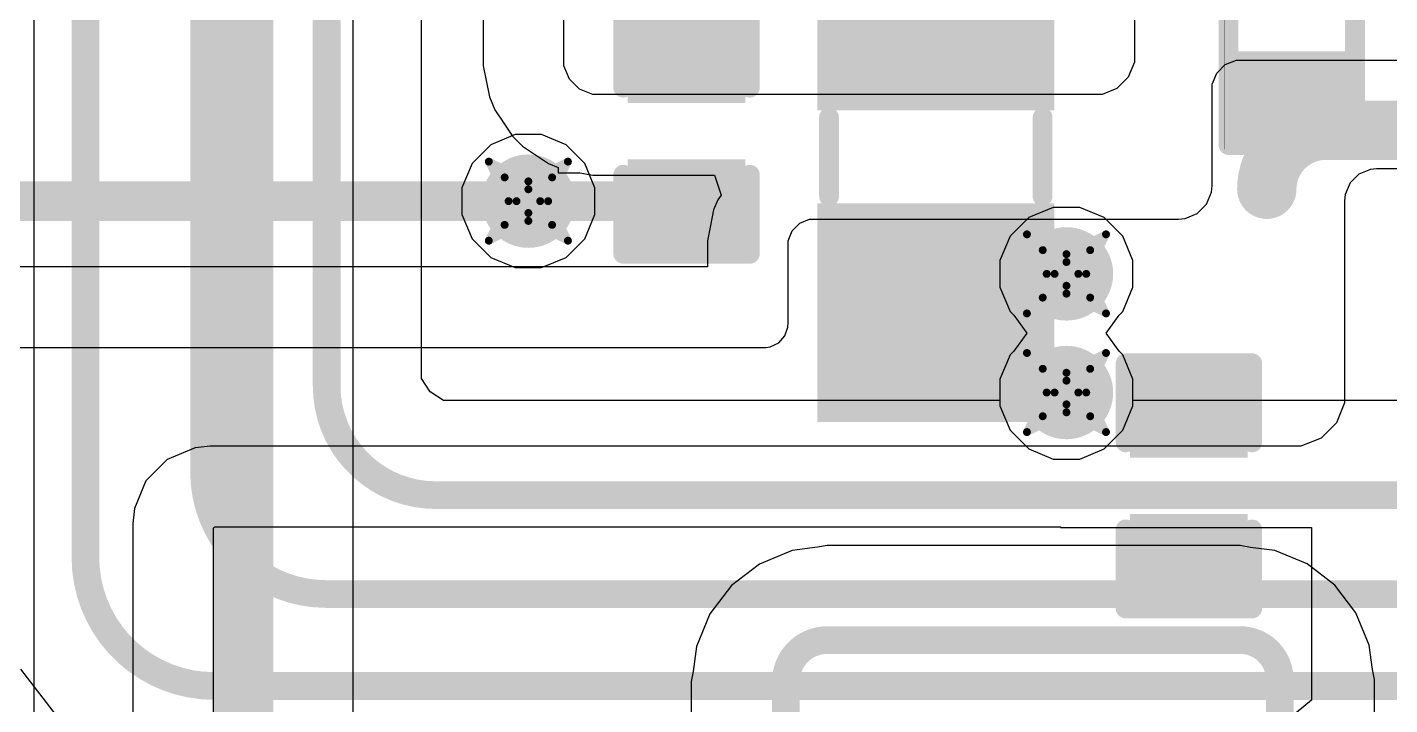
# Model space of a CAD drawing. Header units: inches. Extents: x -2 to 5376, y -4 to 5426.
# Drawn here: x 103.97 to 112.72, y 46.98 to 51.33 of the extents above; entities that cross this region are included whole.
import ezdxf

# ---------------------------------------------------------------- set-up
doc = ezdxf.new("R2010")
doc.units = ezdxf.units.IN
for name, color, linetype in [('Bottom Layer', 5, 'Continuous'), ('Drill Drawing', 1, 'Continuous'), ('Layer 1', 16, 'Continuous'), ('Layer 2', 76, 'Continuous'), ('Top Layer', 1, 'Continuous'), ('Top Overlay', 2, 'Continuous'), ('Top Paste', 8, 'Continuous'), ('Top Solder', 216, 'Continuous'), ('Via Holes', 16, 'Continuous')]:
    doc.layers.add(name, color=color, linetype=linetype)

# ---------------------------------------------------------------- blocks, each defined once
blk = doc.blocks.new('R___0402_158')
at = {"layer": 'Top Layer'}
for points in [[(-0.6985, -0.3175), (-0.6985, 0.3175), (-0.2413, 0.3175), (-0.2413, -0.3175)], [(0.2413, -0.3175), (0.2413, 0.3175), (0.6985, 0.3175), (0.6985, -0.3175)]]:
    blk.add_hatch(color=1, dxfattribs=at).paths.add_polyline_path(points)
at = {"layer": 'Top Paste'}
for points in [[(-0.6985, -0.3175), (-0.6985, 0.3175), (-0.2413, 0.3175), (-0.2413, -0.3175)], [(0.2413, -0.3175), (0.2413, 0.3175), (0.6985, 0.3175), (0.6985, -0.3175)]]:
    blk.add_hatch(color=8, dxfattribs=at).paths.add_polyline_path(points)
at = {"layer": 'Top Solder'}
for points in [[(-0.7535, -0.3725), (-0.7535, 0.3725), (-0.1863, 0.3725), (-0.1863, -0.3725)], [(0.1863, -0.3725), (0.1863, 0.3725), (0.7535, 0.3725), (0.7535, -0.3725)]]:
    blk.add_hatch(color=216, dxfattribs=at).paths.add_polyline_path(points)
at = {"layer": 'Top Overlay'}
for points in [[(-0.7874, -0.4064, 0.127, 0.127, 0), (-0.7874, 0.4064, 0.127, 0.127, 0)], [(0.7874, 0.4064, 0.127, 0.127, 0), (-0.7874, 0.4064, 0.127, 0.127, 0)], [(0.7874, -0.4064, 0.127, 0.127, 0), (0.7874, 0.4064, 0.127, 0.127, 0)], [(0.7874, -0.4064, 0.127, 0.127, 0), (-0.7874, -0.4064, 0.127, 0.127, 0)], [(0.8128, -0.4318, 0.00323, 0.00323, 0), (-0.8128, -0.4318, 0.00323, 0.00323, 0)]]:
    blk.add_lwpolyline(points, format="xyseb", dxfattribs=at)
for points in [[(-0.8191, 0.4064, 0.0635, 0.0635, 1), (-0.7556, 0.4064, 0.0635, 0.0635, 1)], [(-0.8191, 0.4064, 0.0635, 0.0635, 1), (-0.7556, 0.4064, 0.0635, 0.0635, 1)], [(0.7556, 0.4064, 0.0635, 0.0635, 1), (0.8191, 0.4064, 0.0635, 0.0635, 1)], [(0.7556, 0.4064, 0.0635, 0.0635, 1), (0.8191, 0.4064, 0.0635, 0.0635, 1)], [(-0.8191, -0.4064, 0.0635, 0.0635, 1), (-0.7556, -0.4064, 0.0635, 0.0635, 1)], [(-0.8191, -0.4064, 0.0635, 0.0635, 1), (-0.7556, -0.4064, 0.0635, 0.0635, 1)], [(0.7556, -0.4064, 0.0635, 0.0635, 1), (0.8191, -0.4064, 0.0635, 0.0635, 1)], [(0.7556, -0.4064, 0.0635, 0.0635, 1), (0.8191, -0.4064, 0.0635, 0.0635, 1)], [(-0.8136, -0.4318, 0.00161, 0.00161, 1), (-0.812, -0.4318, 0.00161, 0.00161, 1)], [(0.812, -0.4318, 0.00161, 0.00161, 1), (0.8136, -0.4318, 0.00161, 0.00161, 1)]]:
    blk.add_lwpolyline(points, format="xyseb", close=True, dxfattribs=at)
blk = doc.blocks.new('I___0805_256')
at = {"layer": 'Top Layer'}
for points in [[(-1.6, 0.66), (-0.4, 0.66), (-0.4, -0.66), (-1.6, -0.66)], [(0.4, 0.66), (1.6, 0.66), (1.6, -0.66), (0.4, -0.66)]]:
    blk.add_hatch(color=1, dxfattribs=at).paths.add_polyline_path(points)
at = {"layer": 'Top Paste'}
for points in [[(-1.6, 0.66), (-0.4, 0.66), (-0.4, -0.66), (-1.6, -0.66)], [(0.4, 0.66), (1.6, 0.66), (1.6, -0.66), (0.4, -0.66)]]:
    blk.add_hatch(color=8, dxfattribs=at).paths.add_polyline_path(points)
at = {"layer": 'Top Solder'}
for points in [[(-1.7016, 0.7616), (-0.2984, 0.7616), (-0.2984, -0.7616), (-1.7016, -0.7616)], [(0.2984, 0.7616), (1.7016, 0.7616), (1.7016, -0.7616), (0.2984, -0.7616)]]:
    blk.add_hatch(color=216, dxfattribs=at).paths.add_polyline_path(points)
at = {"layer": 'Top Overlay'}
for points in [[(0.254, 0.6858, 0.127, 0.127, 0), (-0.254, 0.6858, 0.127, 0.127, 0)], [(0.254, -0.6858, 0.127, 0.127, 0), (-0.254, -0.6858, 0.127, 0.127, 0)]]:
    blk.add_lwpolyline(points, format="xyseb", dxfattribs=at)
for points in [[(-0.2857, 0.6858, 0.0635, 0.0635, 1), (-0.2223, 0.6858, 0.0635, 0.0635, 1)], [(0.2223, 0.6858, 0.0635, 0.0635, 1), (0.2857, 0.6858, 0.0635, 0.0635, 1)], [(-0.2857, -0.6858, 0.0635, 0.0635, 1), (-0.2223, -0.6858, 0.0635, 0.0635, 1)], [(0.2223, -0.6858, 0.0635, 0.0635, 1), (0.2857, -0.6858, 0.0635, 0.0635, 1)]]:
    blk.add_lwpolyline(points, format="xyseb", close=True, dxfattribs=at)
blk = doc.blocks.new('C___0402_277')
at = {"layer": 'Top Layer'}
for points in [[(-0.6985, -0.3175), (-0.6985, 0.3175), (-0.2413, 0.3175), (-0.2413, -0.3175)], [(0.2413, -0.3175), (0.2413, 0.3175), (0.6985, 0.3175), (0.6985, -0.3175)]]:
    blk.add_hatch(color=1, dxfattribs=at).paths.add_polyline_path(points)
at = {"layer": 'Top Paste'}
for points in [[(-0.6985, -0.3175), (-0.6985, 0.3175), (-0.2413, 0.3175), (-0.2413, -0.3175)], [(0.2413, -0.3175), (0.2413, 0.3175), (0.6985, 0.3175), (0.6985, -0.3175)]]:
    blk.add_hatch(color=8, dxfattribs=at).paths.add_polyline_path(points)
at = {"layer": 'Top Solder'}
for points in [[(-0.7585, -0.3775), (-0.7585, 0.3775), (-0.1813, 0.3775), (-0.1813, -0.3775)], [(0.1813, -0.3775), (0.1813, 0.3775), (0.7585, 0.3775), (0.7585, -0.3775)]]:
    blk.add_hatch(color=216, dxfattribs=at).paths.add_polyline_path(points)
at = {"layer": 'Top Overlay'}
for points in [[(-0.7874, 0.4064, 0.127, 0.127, 0), (-0.2794, 0.4064, 0.127, 0.127, 0)], [(-0.7874, 0.4064, 0.127, 0.127, 0), (-0.7874, -0.4064, 0.127, 0.127, 0)], [(0.2794, 0.4064, 0.127, 0.127, 0), (0.7874, 0.4064, 0.127, 0.127, 0)], [(0.7874, 0.4064, 0.127, 0.127, 0), (0.7874, -0.4064, 0.127, 0.127, 0)], [(-0.7874, -0.4064, 0.127, 0.127, 0), (-0.2794, -0.4064, 0.127, 0.127, 0)], [(0.2794, -0.4064, 0.127, 0.127, 0), (0.7874, -0.4064, 0.127, 0.127, 0)]]:
    blk.add_lwpolyline(points, format="xyseb", dxfattribs=at)
for points in [[(-0.8191, 0.4064, 0.0635, 0.0635, 1), (-0.7556, 0.4064, 0.0635, 0.0635, 1)], [(-0.8191, 0.4064, 0.0635, 0.0635, 1), (-0.7556, 0.4064, 0.0635, 0.0635, 1)], [(-0.3111, 0.4064, 0.0635, 0.0635, 1), (-0.2477, 0.4064, 0.0635, 0.0635, 1)], [(0.2477, 0.4064, 0.0635, 0.0635, 1), (0.3111, 0.4064, 0.0635, 0.0635, 1)], [(0.7556, 0.4064, 0.0635, 0.0635, 1), (0.8191, 0.4064, 0.0635, 0.0635, 1)], [(0.7556, 0.4064, 0.0635, 0.0635, 1), (0.8191, 0.4064, 0.0635, 0.0635, 1)], [(-0.8191, -0.4064, 0.0635, 0.0635, 1), (-0.7556, -0.4064, 0.0635, 0.0635, 1)], [(-0.8191, -0.4064, 0.0635, 0.0635, 1), (-0.7556, -0.4064, 0.0635, 0.0635, 1)], [(-0.3111, -0.4064, 0.0635, 0.0635, 1), (-0.2477, -0.4064, 0.0635, 0.0635, 1)], [(0.2477, -0.4064, 0.0635, 0.0635, 1), (0.3111, -0.4064, 0.0635, 0.0635, 1)], [(0.7556, -0.4064, 0.0635, 0.0635, 1), (0.8191, -0.4064, 0.0635, 0.0635, 1)], [(0.7556, -0.4064, 0.0635, 0.0635, 1), (0.8191, -0.4064, 0.0635, 0.0635, 1)]]:
    blk.add_lwpolyline(points, format="xyseb", close=True, dxfattribs=at)
blk = doc.blocks.new('C___0402_279')
at = {"layer": 'Top Layer'}
for points in [[(-0.6985, -0.3175), (-0.6985, 0.3175), (-0.2413, 0.3175), (-0.2413, -0.3175)], [(0.2413, -0.3175), (0.2413, 0.3175), (0.6985, 0.3175), (0.6985, -0.3175)]]:
    blk.add_hatch(color=1, dxfattribs=at).paths.add_polyline_path(points)
at = {"layer": 'Top Paste'}
for points in [[(-0.6985, -0.3175), (-0.6985, 0.3175), (-0.2413, 0.3175), (-0.2413, -0.3175)], [(0.2413, -0.3175), (0.2413, 0.3175), (0.6985, 0.3175), (0.6985, -0.3175)]]:
    blk.add_hatch(color=8, dxfattribs=at).paths.add_polyline_path(points)
at = {"layer": 'Top Solder'}
for points in [[(-0.7585, -0.3775), (-0.7585, 0.3775), (-0.1813, 0.3775), (-0.1813, -0.3775)], [(0.1813, -0.3775), (0.1813, 0.3775), (0.7585, 0.3775), (0.7585, -0.3775)]]:
    blk.add_hatch(color=216, dxfattribs=at).paths.add_polyline_path(points)
at = {"layer": 'Top Overlay'}
for points in [[(-0.7874, 0.4064, 0.127, 0.127, 0), (-0.2794, 0.4064, 0.127, 0.127, 0)], [(-0.7874, 0.4064, 0.127, 0.127, 0), (-0.7874, -0.4064, 0.127, 0.127, 0)], [(0.2794, 0.4064, 0.127, 0.127, 0), (0.7874, 0.4064, 0.127, 0.127, 0)], [(0.7874, 0.4064, 0.127, 0.127, 0), (0.7874, -0.4064, 0.127, 0.127, 0)], [(-0.7874, -0.4064, 0.127, 0.127, 0), (-0.2794, -0.4064, 0.127, 0.127, 0)], [(0.2794, -0.4064, 0.127, 0.127, 0), (0.7874, -0.4064, 0.127, 0.127, 0)]]:
    blk.add_lwpolyline(points, format="xyseb", dxfattribs=at)
for points in [[(-0.8191, 0.4064, 0.0635, 0.0635, 1), (-0.7556, 0.4064, 0.0635, 0.0635, 1)], [(-0.8191, 0.4064, 0.0635, 0.0635, 1), (-0.7556, 0.4064, 0.0635, 0.0635, 1)], [(-0.3111, 0.4064, 0.0635, 0.0635, 1), (-0.2477, 0.4064, 0.0635, 0.0635, 1)], [(0.2477, 0.4064, 0.0635, 0.0635, 1), (0.3111, 0.4064, 0.0635, 0.0635, 1)], [(0.7556, 0.4064, 0.0635, 0.0635, 1), (0.8191, 0.4064, 0.0635, 0.0635, 1)], [(0.7556, 0.4064, 0.0635, 0.0635, 1), (0.8191, 0.4064, 0.0635, 0.0635, 1)], [(-0.8191, -0.4064, 0.0635, 0.0635, 1), (-0.7556, -0.4064, 0.0635, 0.0635, 1)], [(-0.8191, -0.4064, 0.0635, 0.0635, 1), (-0.7556, -0.4064, 0.0635, 0.0635, 1)], [(-0.3111, -0.4064, 0.0635, 0.0635, 1), (-0.2477, -0.4064, 0.0635, 0.0635, 1)], [(0.2477, -0.4064, 0.0635, 0.0635, 1), (0.3111, -0.4064, 0.0635, 0.0635, 1)], [(0.7556, -0.4064, 0.0635, 0.0635, 1), (0.8191, -0.4064, 0.0635, 0.0635, 1)], [(0.7556, -0.4064, 0.0635, 0.0635, 1), (0.8191, -0.4064, 0.0635, 0.0635, 1)]]:
    blk.add_lwpolyline(points, format="xyseb", close=True, dxfattribs=at)

msp = doc.modelspace()

# ---------------------------------------------------------------- hatches: boundary and pattern name
at = {"layer": 'Bottom Layer'}
h = msp.add_hatch(color=5, dxfattribs=at)
edge = h.paths.add_edge_path()
edge.add_arc((107.188, 50.2158), 0.3, 0, 360)
h = msp.add_hatch(color=5, dxfattribs=at)
edge = h.paths.add_edge_path()
edge.add_arc((110.6439, 49.7486), 0.3, 0, 360)
h = msp.add_hatch(color=5, dxfattribs=at)
edge = h.paths.add_edge_path()
edge.add_arc((110.6439, 48.9866), 0.3, 0, 360)
at = {"layer": 'Layer 1'}
h = msp.add_hatch(color=16, dxfattribs=at)
edge = h.paths.add_edge_path()
edge.add_arc((107.188, 50.2158), 0.3, 0, 360)
h = msp.add_hatch(color=16, dxfattribs=at)
edge = h.paths.add_edge_path()
edge.add_arc((110.6439, 49.7486), 0.3, 0, 360)
h = msp.add_hatch(color=16, dxfattribs=at)
edge = h.paths.add_edge_path()
edge.add_arc((110.6439, 48.9866), 0.3, 0, 360)
at = {"layer": 'Layer 2'}
h = msp.add_hatch(color=76, dxfattribs=at)
edge = h.paths.add_edge_path()
edge.add_arc((107.188, 50.2158), 0.3, 0, 360)
h = msp.add_hatch(color=76, dxfattribs=at)
edge = h.paths.add_edge_path()
edge.add_arc((110.6439, 49.7486), 0.3, 0, 360)
h = msp.add_hatch(color=76, dxfattribs=at)
edge = h.paths.add_edge_path()
edge.add_arc((110.6439, 48.9866), 0.3, 0, 360)
at = {"layer": 'Top Layer'}
h = msp.add_hatch(color=1, dxfattribs=at)
edge = h.paths.add_edge_path()
edge.add_arc((107.188, 50.2158), 0.3, 0, 360)
h = msp.add_hatch(color=1, dxfattribs=at)
edge = h.paths.add_edge_path()
edge.add_arc((110.6439, 49.7486), 0.3, 0, 360)
h = msp.add_hatch(color=1, dxfattribs=at)
edge = h.paths.add_edge_path()
edge.add_arc((110.6439, 48.9866), 0.3, 0, 360)
at = {"layer": 'Via Holes'}
h = msp.add_hatch(color=7, dxfattribs=at)
edge = h.paths.add_edge_path()
edge.add_arc((107.188, 50.2158), 0.15, 0, 360)
h = msp.add_hatch(color=7, dxfattribs=at)
edge = h.paths.add_edge_path()
edge.add_arc((110.6439, 49.7486), 0.15, 0, 360)
h = msp.add_hatch(color=7, dxfattribs=at)
edge = h.paths.add_edge_path()
edge.add_arc((110.6439, 48.9866), 0.15, 0, 360)

# ---------------------------------------------------------------- linework, layer by layer
at = {"layer": 'Bottom Layer'}
for p, q in [((106.0637, 39.1854), (106.0637, 51.6128)), ((110.559, 50.1756), (110.4021, 50.1106)), ((110.7289, 50.1756), (110.559, 50.1756)), ((110.8858, 50.1106), (110.7289, 50.1756)), ((110.4021, 50.1106), (110.2819, 49.9905)), ((111.0059, 49.9905), (110.8858, 50.1106)), ((110.2819, 49.9905), (110.2169, 49.8335)), ((111.0709, 49.8335), (111.0059, 49.9905)), ((110.2169, 49.8335), (110.2169, 49.6636)), ((111.0709, 49.6636), (111.0709, 49.8335)), ((110.2169, 49.6636), (110.2819, 49.5067)), ((111.0059, 49.5067), (111.0709, 49.6636)), ((110.2819, 49.5067), (110.3049, 49.4837)), ((110.3049, 49.4837), (110.3884, 49.3676)), ((110.8995, 49.3676), (110.983, 49.4837)), ((110.983, 49.4837), (111.0059, 49.5067)), ((110.3884, 49.3676), (110.3049, 49.2514)), ((110.983, 49.2514), (110.8995, 49.3676)), ((110.2819, 49.2285), (110.2169, 49.0715)), ((110.3049, 49.2514), (110.2819, 49.2285)), ((111.0059, 49.2285), (110.983, 49.2514)), ((111.0709, 49.0715), (111.0059, 49.2285)), ((110.2169, 49.0715), (110.2169, 48.9016)), ((111.0709, 48.9016), (111.0709, 49.0715)), ((110.2169, 48.9016), (110.2819, 48.7447)), ((111.0059, 48.7447), (111.0709, 48.9016)), ((110.2819, 48.7447), (110.4021, 48.6246)), ((110.8858, 48.6246), (111.0059, 48.7447)), ((110.4021, 48.6246), (110.559, 48.5596)), ((110.7289, 48.5596), (110.8858, 48.6246)), ((110.559, 48.5596), (110.7289, 48.5596)), ((108.8822, 47.9711), (108.6725, 47.8843)), ((109.0439, 47.9924), (108.8822, 47.9711)), ((109.1072, 48.005), (109.0439, 47.9924)), ((111.7601, 48.005), (109.1072, 48.005)), ((111.8248, 47.9921), (111.7601, 48.005)), ((111.9822, 47.9714), (111.8248, 47.9921)), ((112.1892, 47.8857), (111.9822, 47.9714)), ((108.6725, 47.8843), (108.4925, 47.7461)), ((112.3669, 47.7493), (112.1892, 47.8857)), ((108.4925, 47.7461), (108.3543, 47.5661)), ((112.5033, 47.5716), (112.3669, 47.7493)), ((108.3543, 47.5661), (108.2675, 47.3564)), ((112.589, 47.3646), (112.5033, 47.5716)), ((108.2675, 47.3564), (108.2462, 47.1947)), ((112.6097, 47.2072), (112.589, 47.3646)), ((108.2462, 47.1947), (108.2336, 47.1314)), ((112.6226, 47.1425), (112.6097, 47.2072)), ((108.2336, 47.1314), (108.2336, 42.464)), ((112.6226, 46.3042), (112.6226, 47.1425))]:
    msp.add_line(p, q, dxfattribs=at)
for points in [[(105.3592, 29.6926, 0.381, 0.381, 0), (105.3592, 51.6128, 0.381, 0.381, 0)], [(108.8422, 47.1314, 0.1778, 0.1778, -0.414214), (109.1072, 47.3964, 0.1778, 0.1778, 0)], [(109.1072, 47.3964, 0.1778, 0.1778, 0), (111.7601, 47.3964, 0.1778, 0.1778, 0)], [(111.7601, 47.3964, 0.1778, 0.1778, -0.414214), (112.014, 47.1425, 0.1778, 0.1778, 0)], [(108.8422, 32.4999, 0.1778, 0.1778, 0), (108.8422, 47.1314, 0.1778, 0.1778, 0)], [(112.014, 46.3042, 0.1778, 0.1778, 0), (112.014, 47.1425, 0.1778, 0.1778, 0)]]:
    msp.add_lwpolyline(points, format="xyseb", dxfattribs=at)
for points in [[(109.0627, 47.3964, 0.0889, 0.0889, 1), (109.1516, 47.3964, 0.0889, 0.0889, 1)], [(109.0627, 47.3964, 0.0889, 0.0889, 1), (109.1516, 47.3964, 0.0889, 0.0889, 1)], [(111.7156, 47.3964, 0.0889, 0.0889, 1), (111.8045, 47.3964, 0.0889, 0.0889, 1)], [(111.7156, 47.3964, 0.0889, 0.0889, 1), (111.8045, 47.3964, 0.0889, 0.0889, 1)], [(108.7978, 47.1314, 0.0889, 0.0889, 1), (108.8867, 47.1314, 0.0889, 0.0889, 1)], [(108.7978, 47.1314, 0.0889, 0.0889, 1), (108.8867, 47.1314, 0.0889, 0.0889, 1)], [(111.9695, 47.1425, 0.0889, 0.0889, 1), (112.0584, 47.1425, 0.0889, 0.0889, 1)], [(111.9695, 47.1425, 0.0889, 0.0889, 1), (112.0584, 47.1425, 0.0889, 0.0889, 1)]]:
    msp.add_lwpolyline(points, format="xyseb", close=True, dxfattribs=at)
at = {"layer": 'Drill Drawing'}
for points in [[(106.934, 50.4698, 0.0508, 0.0508, 0), (107.188, 50.3428, 0.0508, 0.0508, 0)], [(106.934, 50.4698, 0.0508, 0.0508, 0), (107.061, 50.2158, 0.0508, 0.0508, 0)], [(107.188, 50.3428, 0.0508, 0.0508, 0), (107.442, 50.4698, 0.0508, 0.0508, 0)], [(107.315, 50.2158, 0.0508, 0.0508, 0), (107.442, 50.4698, 0.0508, 0.0508, 0)], [(107.0356, 50.3682, 0.0508, 0.0508, 0), (107.188, 50.292, 0.0508, 0.0508, 0)], [(107.0356, 50.3682, 0.0508, 0.0508, 0), (107.1118, 50.2158, 0.0508, 0.0508, 0)], [(107.188, 50.292, 0.0508, 0.0508, 0), (107.3404, 50.3682, 0.0508, 0.0508, 0)], [(107.2642, 50.2158, 0.0508, 0.0508, 0), (107.3404, 50.3682, 0.0508, 0.0508, 0)], [(106.934, 49.9618, 0.0508, 0.0508, 0), (107.061, 50.2158, 0.0508, 0.0508, 0)], [(107.0356, 50.0634, 0.0508, 0.0508, 0), (107.1118, 50.2158, 0.0508, 0.0508, 0)], [(107.2642, 50.2158, 0.0508, 0.0508, 0), (107.3404, 50.0634, 0.0508, 0.0508, 0)], [(107.315, 50.2158, 0.0508, 0.0508, 0), (107.442, 49.9618, 0.0508, 0.0508, 0)], [(107.0356, 50.0634, 0.0508, 0.0508, 0), (107.188, 50.1396, 0.0508, 0.0508, 0)], [(107.188, 50.1396, 0.0508, 0.0508, 0), (107.3404, 50.0634, 0.0508, 0.0508, 0)], [(106.934, 49.9618, 0.0508, 0.0508, 0), (107.188, 50.0888, 0.0508, 0.0508, 0)], [(107.188, 50.0888, 0.0508, 0.0508, 0), (107.442, 49.9618, 0.0508, 0.0508, 0)], [(110.3899, 50.0026, 0.0508, 0.0508, 0), (110.6439, 49.8756, 0.0508, 0.0508, 0)], [(110.3899, 50.0026, 0.0508, 0.0508, 0), (110.5169, 49.7486, 0.0508, 0.0508, 0)], [(110.6439, 49.8756, 0.0508, 0.0508, 0), (110.8979, 50.0026, 0.0508, 0.0508, 0)], [(110.7709, 49.7486, 0.0508, 0.0508, 0), (110.8979, 50.0026, 0.0508, 0.0508, 0)], [(110.4915, 49.901, 0.0508, 0.0508, 0), (110.6439, 49.8248, 0.0508, 0.0508, 0)], [(110.4915, 49.901, 0.0508, 0.0508, 0), (110.5677, 49.7486, 0.0508, 0.0508, 0)], [(110.6439, 49.8248, 0.0508, 0.0508, 0), (110.7963, 49.901, 0.0508, 0.0508, 0)], [(110.7201, 49.7486, 0.0508, 0.0508, 0), (110.7963, 49.901, 0.0508, 0.0508, 0)], [(110.3899, 49.4946, 0.0508, 0.0508, 0), (110.5169, 49.7486, 0.0508, 0.0508, 0)], [(110.4915, 49.5962, 0.0508, 0.0508, 0), (110.5677, 49.7486, 0.0508, 0.0508, 0)], [(110.7201, 49.7486, 0.0508, 0.0508, 0), (110.7963, 49.5962, 0.0508, 0.0508, 0)], [(110.7709, 49.7486, 0.0508, 0.0508, 0), (110.8979, 49.4946, 0.0508, 0.0508, 0)], [(110.3899, 49.4946, 0.0508, 0.0508, 0), (110.6439, 49.6216, 0.0508, 0.0508, 0)], [(110.4915, 49.5962, 0.0508, 0.0508, 0), (110.6439, 49.6724, 0.0508, 0.0508, 0)], [(110.6439, 49.6724, 0.0508, 0.0508, 0), (110.7963, 49.5962, 0.0508, 0.0508, 0)], [(110.6439, 49.6216, 0.0508, 0.0508, 0), (110.8979, 49.4946, 0.0508, 0.0508, 0)], [(110.3899, 49.2406, 0.0508, 0.0508, 0), (110.6439, 49.1136, 0.0508, 0.0508, 0)], [(110.3899, 49.2406, 0.0508, 0.0508, 0), (110.5169, 48.9866, 0.0508, 0.0508, 0)], [(110.6439, 49.1136, 0.0508, 0.0508, 0), (110.8979, 49.2406, 0.0508, 0.0508, 0)], [(110.7709, 48.9866, 0.0508, 0.0508, 0), (110.8979, 49.2406, 0.0508, 0.0508, 0)], [(110.4915, 49.139, 0.0508, 0.0508, 0), (110.6439, 49.0628, 0.0508, 0.0508, 0)], [(110.4915, 49.139, 0.0508, 0.0508, 0), (110.5677, 48.9866, 0.0508, 0.0508, 0)], [(110.6439, 49.0628, 0.0508, 0.0508, 0), (110.7963, 49.139, 0.0508, 0.0508, 0)], [(110.7201, 48.9866, 0.0508, 0.0508, 0), (110.7963, 49.139, 0.0508, 0.0508, 0)], [(110.3899, 48.7326, 0.0508, 0.0508, 0), (110.5169, 48.9866, 0.0508, 0.0508, 0)], [(110.4915, 48.8342, 0.0508, 0.0508, 0), (110.5677, 48.9866, 0.0508, 0.0508, 0)], [(110.7201, 48.9866, 0.0508, 0.0508, 0), (110.7963, 48.8342, 0.0508, 0.0508, 0)], [(110.7709, 48.9866, 0.0508, 0.0508, 0), (110.8979, 48.7326, 0.0508, 0.0508, 0)], [(110.4915, 48.8342, 0.0508, 0.0508, 0), (110.6439, 48.9104, 0.0508, 0.0508, 0)], [(110.6439, 48.9104, 0.0508, 0.0508, 0), (110.7963, 48.8342, 0.0508, 0.0508, 0)], [(110.3899, 48.7326, 0.0508, 0.0508, 0), (110.6439, 48.8596, 0.0508, 0.0508, 0)], [(110.6439, 48.8596, 0.0508, 0.0508, 0), (110.8979, 48.7326, 0.0508, 0.0508, 0)]]:
    msp.add_lwpolyline(points, format="xyseb", dxfattribs=at)
for points in [[(106.9213, 50.4698, 0.0254, 0.0254, 1), (106.9467, 50.4698, 0.0254, 0.0254, 1)], [(106.9213, 50.4698, 0.0254, 0.0254, 1), (106.9467, 50.4698, 0.0254, 0.0254, 1)], [(107.4293, 50.4698, 0.0254, 0.0254, 1), (107.4547, 50.4698, 0.0254, 0.0254, 1)], [(107.4293, 50.4698, 0.0254, 0.0254, 1), (107.4547, 50.4698, 0.0254, 0.0254, 1)], [(107.0229, 50.3682, 0.0254, 0.0254, 1), (107.0483, 50.3682, 0.0254, 0.0254, 1)], [(107.0229, 50.3682, 0.0254, 0.0254, 1), (107.0483, 50.3682, 0.0254, 0.0254, 1)], [(107.1753, 50.3428, 0.0254, 0.0254, 1), (107.2007, 50.3428, 0.0254, 0.0254, 1)], [(107.1753, 50.3428, 0.0254, 0.0254, 1), (107.2007, 50.3428, 0.0254, 0.0254, 1)], [(107.1753, 50.292, 0.0254, 0.0254, 1), (107.2007, 50.292, 0.0254, 0.0254, 1)], [(107.1753, 50.292, 0.0254, 0.0254, 1), (107.2007, 50.292, 0.0254, 0.0254, 1)], [(107.3277, 50.3682, 0.0254, 0.0254, 1), (107.3531, 50.3682, 0.0254, 0.0254, 1)], [(107.3277, 50.3682, 0.0254, 0.0254, 1), (107.3531, 50.3682, 0.0254, 0.0254, 1)], [(107.0483, 50.2158, 0.0254, 0.0254, 1), (107.0737, 50.2158, 0.0254, 0.0254, 1)], [(107.0483, 50.2158, 0.0254, 0.0254, 1), (107.0737, 50.2158, 0.0254, 0.0254, 1)], [(107.0991, 50.2158, 0.0254, 0.0254, 1), (107.1245, 50.2158, 0.0254, 0.0254, 1)], [(107.0991, 50.2158, 0.0254, 0.0254, 1), (107.1245, 50.2158, 0.0254, 0.0254, 1)], [(107.2515, 50.2158, 0.0254, 0.0254, 1), (107.2769, 50.2158, 0.0254, 0.0254, 1)], [(107.2515, 50.2158, 0.0254, 0.0254, 1), (107.2769, 50.2158, 0.0254, 0.0254, 1)], [(107.3023, 50.2158, 0.0254, 0.0254, 1), (107.3277, 50.2158, 0.0254, 0.0254, 1)], [(107.3023, 50.2158, 0.0254, 0.0254, 1), (107.3277, 50.2158, 0.0254, 0.0254, 1)], [(107.1753, 50.1396, 0.0254, 0.0254, 1), (107.2007, 50.1396, 0.0254, 0.0254, 1)], [(107.1753, 50.1396, 0.0254, 0.0254, 1), (107.2007, 50.1396, 0.0254, 0.0254, 1)], [(107.0229, 50.0634, 0.0254, 0.0254, 1), (107.0483, 50.0634, 0.0254, 0.0254, 1)], [(107.0229, 50.0634, 0.0254, 0.0254, 1), (107.0483, 50.0634, 0.0254, 0.0254, 1)], [(107.1753, 50.0888, 0.0254, 0.0254, 1), (107.2007, 50.0888, 0.0254, 0.0254, 1)], [(107.1753, 50.0888, 0.0254, 0.0254, 1), (107.2007, 50.0888, 0.0254, 0.0254, 1)], [(107.3277, 50.0634, 0.0254, 0.0254, 1), (107.3531, 50.0634, 0.0254, 0.0254, 1)], [(107.3277, 50.0634, 0.0254, 0.0254, 1), (107.3531, 50.0634, 0.0254, 0.0254, 1)], [(106.9213, 49.9618, 0.0254, 0.0254, 1), (106.9467, 49.9618, 0.0254, 0.0254, 1)], [(106.9213, 49.9618, 0.0254, 0.0254, 1), (106.9467, 49.9618, 0.0254, 0.0254, 1)], [(107.4293, 49.9618, 0.0254, 0.0254, 1), (107.4547, 49.9618, 0.0254, 0.0254, 1)], [(107.4293, 49.9618, 0.0254, 0.0254, 1), (107.4547, 49.9618, 0.0254, 0.0254, 1)], [(110.3772, 50.0026, 0.0254, 0.0254, 1), (110.4026, 50.0026, 0.0254, 0.0254, 1)], [(110.3772, 50.0026, 0.0254, 0.0254, 1), (110.4026, 50.0026, 0.0254, 0.0254, 1)], [(110.8852, 50.0026, 0.0254, 0.0254, 1), (110.9106, 50.0026, 0.0254, 0.0254, 1)], [(110.8852, 50.0026, 0.0254, 0.0254, 1), (110.9106, 50.0026, 0.0254, 0.0254, 1)], [(110.4788, 49.901, 0.0254, 0.0254, 1), (110.5042, 49.901, 0.0254, 0.0254, 1)], [(110.4788, 49.901, 0.0254, 0.0254, 1), (110.5042, 49.901, 0.0254, 0.0254, 1)], [(110.6312, 49.8756, 0.0254, 0.0254, 1), (110.6566, 49.8756, 0.0254, 0.0254, 1)], [(110.6312, 49.8756, 0.0254, 0.0254, 1), (110.6566, 49.8756, 0.0254, 0.0254, 1)], [(110.7836, 49.901, 0.0254, 0.0254, 1), (110.809, 49.901, 0.0254, 0.0254, 1)], [(110.7836, 49.901, 0.0254, 0.0254, 1), (110.809, 49.901, 0.0254, 0.0254, 1)], [(110.6312, 49.8248, 0.0254, 0.0254, 1), (110.6566, 49.8248, 0.0254, 0.0254, 1)], [(110.6312, 49.8248, 0.0254, 0.0254, 1), (110.6566, 49.8248, 0.0254, 0.0254, 1)], [(110.5042, 49.7486, 0.0254, 0.0254, 1), (110.5296, 49.7486, 0.0254, 0.0254, 1)], [(110.5042, 49.7486, 0.0254, 0.0254, 1), (110.5296, 49.7486, 0.0254, 0.0254, 1)], [(110.555, 49.7486, 0.0254, 0.0254, 1), (110.5804, 49.7486, 0.0254, 0.0254, 1)], [(110.555, 49.7486, 0.0254, 0.0254, 1), (110.5804, 49.7486, 0.0254, 0.0254, 1)], [(110.7074, 49.7486, 0.0254, 0.0254, 1), (110.7328, 49.7486, 0.0254, 0.0254, 1)], [(110.7074, 49.7486, 0.0254, 0.0254, 1), (110.7328, 49.7486, 0.0254, 0.0254, 1)], [(110.7582, 49.7486, 0.0254, 0.0254, 1), (110.7836, 49.7486, 0.0254, 0.0254, 1)], [(110.7582, 49.7486, 0.0254, 0.0254, 1), (110.7836, 49.7486, 0.0254, 0.0254, 1)], [(110.4788, 49.5962, 0.0254, 0.0254, 1), (110.5042, 49.5962, 0.0254, 0.0254, 1)], [(110.4788, 49.5962, 0.0254, 0.0254, 1), (110.5042, 49.5962, 0.0254, 0.0254, 1)], [(110.6312, 49.6724, 0.0254, 0.0254, 1), (110.6566, 49.6724, 0.0254, 0.0254, 1)], [(110.6312, 49.6724, 0.0254, 0.0254, 1), (110.6566, 49.6724, 0.0254, 0.0254, 1)], [(110.6312, 49.6216, 0.0254, 0.0254, 1), (110.6566, 49.6216, 0.0254, 0.0254, 1)], [(110.6312, 49.6216, 0.0254, 0.0254, 1), (110.6566, 49.6216, 0.0254, 0.0254, 1)], [(110.7836, 49.5962, 0.0254, 0.0254, 1), (110.809, 49.5962, 0.0254, 0.0254, 1)], [(110.7836, 49.5962, 0.0254, 0.0254, 1), (110.809, 49.5962, 0.0254, 0.0254, 1)], [(110.3772, 49.4946, 0.0254, 0.0254, 1), (110.4026, 49.4946, 0.0254, 0.0254, 1)], [(110.3772, 49.4946, 0.0254, 0.0254, 1), (110.4026, 49.4946, 0.0254, 0.0254, 1)], [(110.8852, 49.4946, 0.0254, 0.0254, 1), (110.9106, 49.4946, 0.0254, 0.0254, 1)], [(110.8852, 49.4946, 0.0254, 0.0254, 1), (110.9106, 49.4946, 0.0254, 0.0254, 1)], [(110.3772, 49.2406, 0.0254, 0.0254, 1), (110.4026, 49.2406, 0.0254, 0.0254, 1)], [(110.3772, 49.2406, 0.0254, 0.0254, 1), (110.4026, 49.2406, 0.0254, 0.0254, 1)], [(110.8852, 49.2406, 0.0254, 0.0254, 1), (110.9106, 49.2406, 0.0254, 0.0254, 1)], [(110.8852, 49.2406, 0.0254, 0.0254, 1), (110.9106, 49.2406, 0.0254, 0.0254, 1)], [(110.4788, 49.139, 0.0254, 0.0254, 1), (110.5042, 49.139, 0.0254, 0.0254, 1)], [(110.4788, 49.139, 0.0254, 0.0254, 1), (110.5042, 49.139, 0.0254, 0.0254, 1)], [(110.6312, 49.1136, 0.0254, 0.0254, 1), (110.6566, 49.1136, 0.0254, 0.0254, 1)], [(110.6312, 49.1136, 0.0254, 0.0254, 1), (110.6566, 49.1136, 0.0254, 0.0254, 1)], [(110.7836, 49.139, 0.0254, 0.0254, 1), (110.809, 49.139, 0.0254, 0.0254, 1)], [(110.7836, 49.139, 0.0254, 0.0254, 1), (110.809, 49.139, 0.0254, 0.0254, 1)], [(110.5042, 48.9866, 0.0254, 0.0254, 1), (110.5296, 48.9866, 0.0254, 0.0254, 1)], [(110.5042, 48.9866, 0.0254, 0.0254, 1), (110.5296, 48.9866, 0.0254, 0.0254, 1)], [(110.555, 48.9866, 0.0254, 0.0254, 1), (110.5804, 48.9866, 0.0254, 0.0254, 1)], [(110.555, 48.9866, 0.0254, 0.0254, 1), (110.5804, 48.9866, 0.0254, 0.0254, 1)], [(110.6312, 49.0628, 0.0254, 0.0254, 1), (110.6566, 49.0628, 0.0254, 0.0254, 1)], [(110.6312, 49.0628, 0.0254, 0.0254, 1), (110.6566, 49.0628, 0.0254, 0.0254, 1)], [(110.7074, 48.9866, 0.0254, 0.0254, 1), (110.7328, 48.9866, 0.0254, 0.0254, 1)], [(110.7074, 48.9866, 0.0254, 0.0254, 1), (110.7328, 48.9866, 0.0254, 0.0254, 1)], [(110.7582, 48.9866, 0.0254, 0.0254, 1), (110.7836, 48.9866, 0.0254, 0.0254, 1)], [(110.7582, 48.9866, 0.0254, 0.0254, 1), (110.7836, 48.9866, 0.0254, 0.0254, 1)], [(110.6312, 48.9104, 0.0254, 0.0254, 1), (110.6566, 48.9104, 0.0254, 0.0254, 1)], [(110.6312, 48.9104, 0.0254, 0.0254, 1), (110.6566, 48.9104, 0.0254, 0.0254, 1)], [(110.4788, 48.8342, 0.0254, 0.0254, 1), (110.5042, 48.8342, 0.0254, 0.0254, 1)], [(110.4788, 48.8342, 0.0254, 0.0254, 1), (110.5042, 48.8342, 0.0254, 0.0254, 1)], [(110.6312, 48.8596, 0.0254, 0.0254, 1), (110.6566, 48.8596, 0.0254, 0.0254, 1)], [(110.6312, 48.8596, 0.0254, 0.0254, 1), (110.6566, 48.8596, 0.0254, 0.0254, 1)], [(110.7836, 48.8342, 0.0254, 0.0254, 1), (110.809, 48.8342, 0.0254, 0.0254, 1)], [(110.7836, 48.8342, 0.0254, 0.0254, 1), (110.809, 48.8342, 0.0254, 0.0254, 1)], [(110.3772, 48.7326, 0.0254, 0.0254, 1), (110.4026, 48.7326, 0.0254, 0.0254, 1)], [(110.3772, 48.7326, 0.0254, 0.0254, 1), (110.4026, 48.7326, 0.0254, 0.0254, 1)], [(110.8852, 48.7326, 0.0254, 0.0254, 1), (110.9106, 48.7326, 0.0254, 0.0254, 1)], [(110.8852, 48.7326, 0.0254, 0.0254, 1), (110.9106, 48.7326, 0.0254, 0.0254, 1)]]:
    msp.add_lwpolyline(points, format="xyseb", close=True, dxfattribs=at)
at = {"layer": 'Layer 1'}
for p, q in [((106.5012, 49.0768), (106.5012, 87.4268)), ((110.559, 50.1756), (110.4021, 50.1106)), ((110.7289, 50.1756), (110.559, 50.1756)), ((110.8858, 50.1106), (110.7289, 50.1756)), ((110.4021, 50.1106), (110.2819, 49.9905)), ((111.0059, 49.9905), (110.8858, 50.1106)), ((110.2819, 49.9905), (110.2169, 49.8335)), ((111.0709, 49.8335), (111.0059, 49.9905)), ((110.2169, 49.8335), (110.2169, 49.6636)), ((111.0709, 49.6636), (111.0709, 49.8335)), ((110.2169, 49.6636), (110.2819, 49.5067)), ((111.0059, 49.5067), (111.0709, 49.6636)), ((110.2819, 49.5067), (110.3049, 49.4837)), ((110.3049, 49.4837), (110.3884, 49.3676)), ((110.8995, 49.3676), (110.983, 49.4837)), ((110.983, 49.4837), (111.0059, 49.5067)), ((110.3884, 49.3676), (110.3049, 49.2514)), ((110.983, 49.2514), (110.8995, 49.3676)), ((110.2819, 49.2285), (110.2169, 49.0715)), ((110.3049, 49.2514), (110.2819, 49.2285)), ((111.0059, 49.2285), (110.983, 49.2514)), ((111.0709, 49.0715), (111.0059, 49.2285)), ((106.557, 48.9918), (106.5012, 49.0768)), ((110.2169, 49.0715), (110.2169, 48.936)), ((111.0709, 48.936), (111.0709, 49.0715)), ((106.642, 48.936), (106.557, 48.9918)), ((110.2169, 48.936), (106.642, 48.936)), ((128.9885, 48.936), (111.0709, 48.936)), ((103.9263, 47.21), (104.1543, 46.9128))]:
    msp.add_line(p, q, dxfattribs=at)
for points in [[(105.8926, 49.0284, 0.1778, 0.1778, 0), (105.8926, 87.4268, 0.1778, 0.1778, 0)], [(105.1052, 48.4763, 0.1778, 0.1778, 0), (105.1052, 86.8934, 0.1778, 0.1778, 0)], [(104.3432, 47.9275, 0.1778, 0.1778, 0), (104.3432, 86.233, 0.1778, 0.1778, 0)], [(106.5937, 48.3274, 0.1778, 0.1778, -0.414214), (105.8926, 49.0284, 0.1778, 0.1778, 0)], [(105.8892, 47.6924, 0.1778, 0.1778, -0.414214), (105.1052, 48.4763, 0.1778, 0.1778, 0)], [(106.5937, 48.3274, 0.1778, 0.1778, 0), (128.9885, 48.3274, 0.1778, 0.1778, 0)], [(105.169, 47.1017, 0.1778, 0.1778, -0.414214), (104.3432, 47.9275, 0.1778, 0.1778, 0)], [(105.8892, 47.6924, 0.1778, 0.1778, 0), (128.1652, 47.6924, 0.1778, 0.1778, 0)], [(105.169, 47.1017, 0.1778, 0.1778, 0), (125.8811, 47.1017, 0.1778, 0.1778, 0)]]:
    msp.add_lwpolyline(points, format="xyseb", dxfattribs=at)
for points in [[(105.8482, 49.0284, 0.0889, 0.0889, 1), (105.937, 49.0284, 0.0889, 0.0889, 1)], [(105.8482, 49.0284, 0.0889, 0.0889, 1), (105.937, 49.0284, 0.0889, 0.0889, 1)], [(105.0607, 48.4763, 0.0889, 0.0889, 1), (105.1496, 48.4763, 0.0889, 0.0889, 1)], [(105.0607, 48.4763, 0.0889, 0.0889, 1), (105.1496, 48.4763, 0.0889, 0.0889, 1)], [(106.5492, 48.3274, 0.0889, 0.0889, 1), (106.6381, 48.3274, 0.0889, 0.0889, 1)], [(106.5492, 48.3274, 0.0889, 0.0889, 1), (106.6381, 48.3274, 0.0889, 0.0889, 1)], [(104.2987, 47.9275, 0.0889, 0.0889, 1), (104.3876, 47.9275, 0.0889, 0.0889, 1)], [(104.2987, 47.9275, 0.0889, 0.0889, 1), (104.3876, 47.9275, 0.0889, 0.0889, 1)], [(105.8447, 47.6924, 0.0889, 0.0889, 1), (105.9336, 47.6924, 0.0889, 0.0889, 1)], [(105.8447, 47.6924, 0.0889, 0.0889, 1), (105.9336, 47.6924, 0.0889, 0.0889, 1)], [(105.1245, 47.1017, 0.0889, 0.0889, 1), (105.2134, 47.1017, 0.0889, 0.0889, 1)], [(105.1245, 47.1017, 0.0889, 0.0889, 1), (105.2134, 47.1017, 0.0889, 0.0889, 1)]]:
    msp.add_lwpolyline(points, format="xyseb", close=True, dxfattribs=at)
at = {"layer": 'Layer 2'}
for p, q in [((104.013, 42.8719), (104.013, 60.452)), ((107.1031, 50.6428), (106.9461, 50.5778)), ((107.2729, 50.6428), (107.1031, 50.6428)), ((107.4299, 50.5778), (107.2729, 50.6428)), ((106.9461, 50.5778), (106.826, 50.4577)), ((107.55, 50.4577), (107.4299, 50.5778)), ((106.826, 50.4577), (106.761, 50.3007)), ((107.615, 50.3007), (107.55, 50.4577)), ((106.761, 50.3007), (106.761, 50.1309)), ((107.615, 50.1309), (107.615, 50.3007)), ((110.559, 50.1756), (110.4021, 50.1106)), ((110.7289, 50.1756), (110.559, 50.1756)), ((110.8858, 50.1106), (110.7289, 50.1756)), ((106.761, 50.1309), (106.826, 49.9739)), ((107.55, 49.9739), (107.615, 50.1309)), ((110.4021, 50.1106), (110.2819, 49.9905)), ((111.0059, 49.9905), (110.8858, 50.1106)), ((106.826, 49.9739), (106.9461, 49.8538)), ((107.4299, 49.8538), (107.55, 49.9739)), ((110.2819, 49.9905), (110.2169, 49.8335)), ((111.0709, 49.8335), (111.0059, 49.9905)), ((106.9461, 49.8538), (107.1031, 49.7888)), ((107.2729, 49.7888), (107.4299, 49.8538)), ((110.2169, 49.8335), (110.2169, 49.6636)), ((111.0709, 49.6636), (111.0709, 49.8335)), ((107.1031, 49.7888), (107.2729, 49.7888)), ((110.2169, 49.6636), (110.2819, 49.5067)), ((111.0059, 49.5067), (111.0709, 49.6636)), ((110.2819, 49.5067), (110.3049, 49.4837)), ((110.3049, 49.4837), (110.3884, 49.3676)), ((110.8995, 49.3676), (110.983, 49.4837)), ((110.983, 49.4837), (111.0059, 49.5067)), ((110.3884, 49.3676), (110.3049, 49.2514)), ((110.983, 49.2514), (110.8995, 49.3676)), ((110.2819, 49.2285), (110.2169, 49.0715)), ((110.3049, 49.2514), (110.2819, 49.2285)), ((111.0059, 49.2285), (110.983, 49.2514)), ((111.0709, 49.0715), (111.0059, 49.2285)), ((110.2169, 49.0715), (110.2169, 48.9016)), ((111.0709, 48.9016), (111.0709, 49.0715)), ((110.2169, 48.9016), (110.2819, 48.7447)), ((111.0059, 48.7447), (111.0709, 48.9016)), ((110.2819, 48.7447), (110.4021, 48.6246)), ((110.8858, 48.6246), (111.0059, 48.7447)), ((110.4021, 48.6246), (110.559, 48.5596)), ((110.7289, 48.5596), (110.8858, 48.6246)), ((110.559, 48.5596), (110.7289, 48.5596))]:
    msp.add_line(p, q, dxfattribs=at)
at = {"layer": 'Top Layer'}
for p, q in [((111.0804, 54.4749), (111.0804, 51.159)), ((106.8986, 54.2296), (106.8986, 51.1301)), ((107.4166, 51.1301), (107.4166, 54.1687)), ((106.8986, 51.1301), (106.8986, 51.0844)), ((107.4166, 51.0843), (107.4166, 51.1301)), ((107.4166, 51.1301), (107.4166, 51.1301)), ((111.0804, 51.1075), (111.041, 51.0123)), ((111.0804, 51.159), (111.0804, 51.1075)), ((111.664, 51.0929), (111.7349, 51.1222)), ((111.7349, 51.1222), (111.7733, 51.1222)), ((111.7733, 51.1222), (111.7733, 51.1222)), ((111.7733, 51.1222), (119.9023, 51.1222)), ((106.8986, 51.0844), (106.8986, 51.0843)), ((106.8986, 51.0843), (106.8986, 51.0843)), ((106.8986, 51.0843), (106.9173, 50.9905)), ((107.4516, 50.9997), (107.4166, 51.0843)), ((111.5804, 50.9677), (111.6098, 51.0386)), ((111.6098, 51.0386), (111.664, 51.0929)), ((106.9173, 50.9905), (106.9381, 50.8861)), ((107.5164, 50.935), (107.4516, 50.9997)), ((107.601, 50.8999), (107.5164, 50.935)), ((110.9681, 50.9394), (110.8729, 50.8999)), ((111.041, 51.0123), (110.9681, 50.9394)), ((111.5804, 50.9293), (111.5804, 50.9677)), ((111.5804, 50.3165), (111.5804, 50.9293)), ((106.9381, 50.8861), (106.9381, 50.8861)), ((106.9381, 50.8861), (106.9381, 50.8861)), ((106.9381, 50.8861), (106.9731, 50.8015)), ((107.6468, 50.8999), (107.601, 50.8999)), ((110.8213, 50.8999), (107.6468, 50.8999)), ((110.8213, 50.8999), (110.8213, 50.8999)), ((110.8729, 50.8999), (110.8213, 50.8999)), ((106.9731, 50.8015), (106.9731, 50.8015)), ((106.9731, 50.8015), (106.9731, 50.8015)), ((106.9731, 50.8015), (107.0295, 50.7171)), ((107.0295, 50.7171), (107.0854, 50.6335)), ((107.0854, 50.6335), (107.0854, 50.6335)), ((107.0854, 50.6335), (107.0854, 50.6335)), ((107.0854, 50.6335), (107.1502, 50.5687)), ((107.1502, 50.5687), (107.3182, 50.4565)), ((107.3182, 50.4565), (107.3785, 50.4315)), ((107.3785, 50.4315), (107.3785, 50.3983)), ((112.5959, 50.4198), (112.5218, 50.3891)), ((112.636, 50.4237), (112.5959, 50.4198)), ((119.5614, 50.4237), (112.636, 50.4237)), ((107.3785, 50.3983), (107.5188, 50.3983)), ((107.5188, 50.3983), (107.601, 50.382)), ((107.601, 50.382), (107.601, 50.382)), ((107.601, 50.382), (107.601, 50.382)), ((107.601, 50.382), (107.6468, 50.382)), ((107.6468, 50.382), (108.3835, 50.382)), ((108.3835, 50.382), (108.4253, 50.255)), ((111.5762, 50.2742), (111.5804, 50.3165)), ((111.5804, 50.3165), (111.5804, 50.3165)), ((112.4651, 50.3324), (112.4344, 50.2583)), ((112.5218, 50.3891), (112.4651, 50.3324)), ((108.4253, 50.255), (108.4041, 50.2233)), ((111.5439, 50.1962), (111.5762, 50.2742)), ((112.4344, 50.2583), (112.4304, 50.2182)), ((108.3778, 50.1599), (108.358, 50.0602)), ((108.4041, 50.2233), (108.3778, 50.1599)), ((108.3778, 50.1599), (108.3778, 50.1599)), ((108.3778, 50.1599), (108.3778, 50.1599)), ((111.4842, 50.1364), (111.5439, 50.1962)), ((112.4304, 50.2182), (112.4304, 50.2182)), ((112.4304, 50.2182), (112.4304, 48.991)), ((108.358, 50.0602), (108.3384, 49.9617)), ((108.8826, 50.0251), (108.9312, 50.0737)), ((108.9312, 50.0737), (108.9946, 50.0999)), ((108.9946, 50.0999), (109.0289, 50.0999)), ((109.0289, 50.0999), (110.0277, 50.0999)), ((109.0289, 50.0999), (109.0289, 50.0999)), ((110.0277, 50.0999), (111.3639, 50.0999)), ((111.3639, 50.0999), (111.4061, 50.1041)), ((111.4061, 50.1041), (111.4842, 50.1364)), ((108.8564, 49.9617), (108.8826, 50.0251)), ((108.3384, 49.9617), (108.3384, 49.9617)), ((108.3384, 49.9617), (108.3384, 49.9617)), ((108.3384, 49.9617), (108.3384, 49.9273)), ((108.3384, 49.9273), (108.3384, 49.7939)), ((108.8564, 49.9274), (108.8564, 49.9617)), ((108.8564, 49.4371), (108.8564, 49.9274)), ((108.3384, 49.7939), (103.8931, 49.7939)), ((108.8354, 49.3509), (108.8551, 49.4071)), ((108.8551, 49.4071), (108.8564, 49.4371)), ((108.8564, 49.4371), (108.8564, 49.4371)), ((103.8931, 49.276), (108.7123, 49.276)), ((108.7123, 49.276), (108.7419, 49.2806)), ((108.7419, 49.2806), (108.7956, 49.3064)), ((108.7956, 49.3064), (108.8354, 49.3509)), ((112.4304, 48.9214), (112.3771, 48.7927)), ((112.4304, 48.991), (112.4304, 48.9214)), ((112.3771, 48.7927), (112.2787, 48.6943)), ((112.2787, 48.6943), (112.15, 48.641)), ((105.0478, 48.6315), (104.8688, 48.5573)), ((105.1447, 48.641), (105.0478, 48.6315)), ((112.0804, 48.641), (105.1447, 48.641)), ((112.15, 48.641), (112.0804, 48.641)), ((112.0804, 48.641), (112.0804, 48.641)), ((104.8688, 48.5573), (104.7317, 48.4202)), ((104.7317, 48.4202), (104.6575, 48.2412)), ((104.6575, 48.2412), (104.648, 48.1443)), ((104.648, 48.1443), (104.648, 48.1443)), ((104.648, 48.1443), (104.648, 43.5905)), ((105.166, 48.1151), (105.1683, 48.1207)), ((105.166, 43.5905), (105.166, 48.1151)), ((105.1683, 48.1207), (105.1739, 48.123)), ((105.1739, 48.123), (110.6049, 48.123)), ((110.6049, 48.123), (110.6049, 48.1203)), ((110.6049, 48.1203), (112.2182, 48.1203)), ((112.2182, 48.1203), (112.2182, 47.0108)), ((112.2182, 47.0108), (112.12, 46.9302))]:
    msp.add_line(p, q, dxfattribs=at)
for points in [[(111.9304, 50.292, 0.381, 0.381, -0.414214), (112.3096, 50.6712, 0.381, 0.381, 0)], [(112.3096, 50.6712, 0.381, 0.381, 0), (119.6314, 50.6712, 0.381, 0.381, 0)], [(102.3392, 50.2158, 0.254, 0.254, 0), (107.188, 50.2158, 0.254, 0.254, 0)], [(107.188, 50.2158, 0.254, 0.254, 0), (108.1833, 50.2158, 0.254, 0.254, 0)], [(108.1833, 50.2158, 0.254, 0.254, 0), (108.204, 50.1951, 0.254, 0.254, 0)]]:
    msp.add_lwpolyline(points, format="xyseb", dxfattribs=at)
for points in [[(112.2144, 50.6712, 0.1905, 0.1905, 1), (112.4049, 50.6712, 0.1905, 0.1905, 1)], [(112.2144, 50.6712, 0.1905, 0.1905, 1), (112.4049, 50.6712, 0.1905, 0.1905, 1)], [(111.8352, 50.292, 0.1905, 0.1905, 1), (112.0257, 50.292, 0.1905, 0.1905, 1)], [(107.1245, 50.2158, 0.127, 0.127, 1), (107.2515, 50.2158, 0.127, 0.127, 1)], [(107.1245, 50.2158, 0.127, 0.127, 1), (107.2515, 50.2158, 0.127, 0.127, 1)], [(108.1198, 50.2158, 0.127, 0.127, 1), (108.2468, 50.2158, 0.127, 0.127, 1)], [(108.1198, 50.2158, 0.127, 0.127, 1), (108.2468, 50.2158, 0.127, 0.127, 1)], [(108.1405, 50.1951, 0.127, 0.127, 1), (108.2675, 50.1951, 0.127, 0.127, 1)]]:
    msp.add_lwpolyline(points, format="xyseb", close=True, dxfattribs=at)

# ---------------------------------------------------------------- block references
for name, p, rotation in [('I___0805_256', (109.8048, 50.4999), 270), ('R___0402_158', (112.0908, 51.3635), 270), ('C___0402_279', (108.204, 50.665), 90), ('C___0402_277', (111.4304, 48.387), 90)]:
    msp.add_blockref(name, p, dxfattribs=dict(rotation=rotation))

doc.saveas('drawing.dxf')
